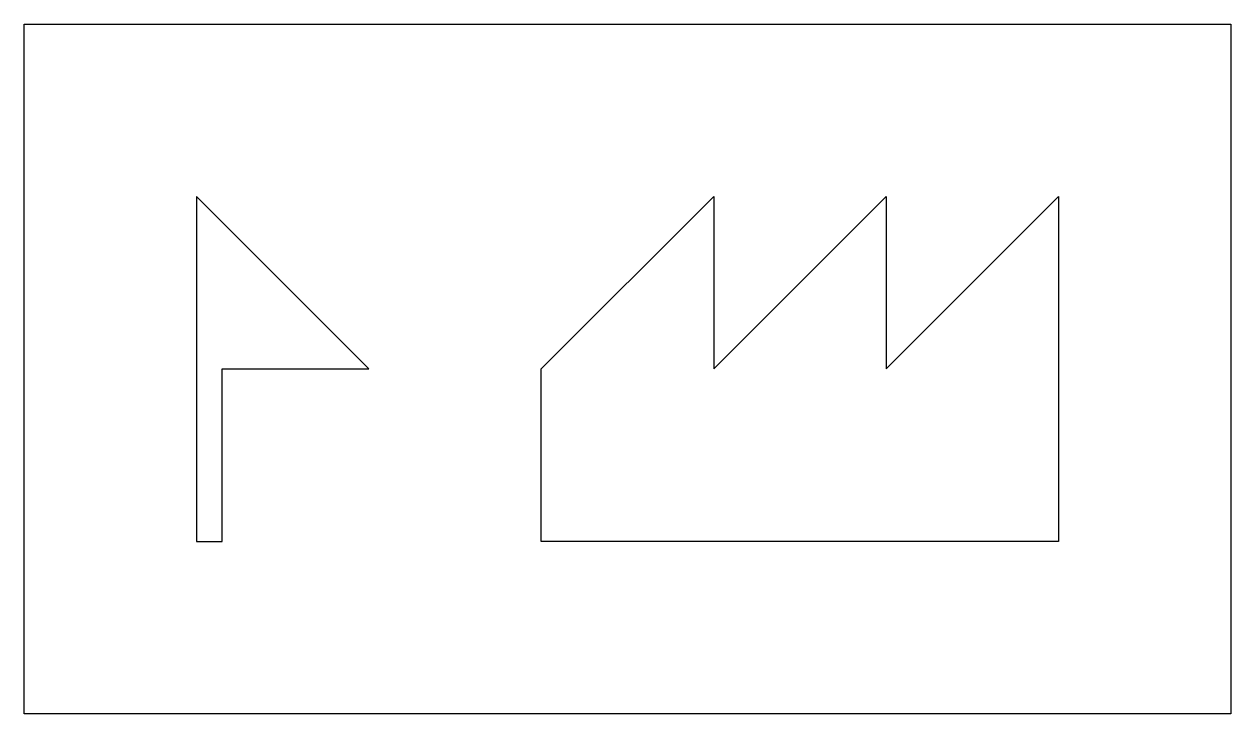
# Model space of a CAD drawing. Extents: x 21 to 36, y -44.7 to -36.1.
import ezdxf

# ---------------------------------------------------------------- set-up
doc = ezdxf.new("R2010")
doc.units = 0
doc.layers.add('EBENE_2', color=7, linetype='CONTINUOUS')
doc.layers.add('EBENE_3', color=7, linetype='CONTINUOUS')

# ---------------------------------------------------------------- blocks, each defined once
blk = doc.blocks.new('BLOCK_2')
at = {"layer": 'EBENE_3'}
for points in [[(23.186, -38.235), (23.186, -40.374), (23.186, -42.514), (23.505, -42.514), (23.505, -40.374), (25.326, -40.374), (23.186, -38.235)], [(27.465, -42.514), (27.465, -40.374), (29.605, -38.235), (29.605, -40.374), (31.744, -38.235), (31.744, -40.374), (33.884, -38.235), (33.884, -42.514), (27.465, -42.514)]]:
    blk.add_lwpolyline(points, dxfattribs=at)

msp = doc.modelspace()

# ---------------------------------------------------------------- linework, layer by layer
at = {"layer": 'EBENE_2', "color": 7}
msp.add_lwpolyline([(36.024, -44.653), (21.047, -44.653), (21.047, -36.095), (36.024, -36.095), (36.024, -44.653)], dxfattribs=at)

# ---------------------------------------------------------------- block references
at = {"layer": 'EBENE_3'}
msp.add_blockref('BLOCK_2', (0, 0), dxfattribs=at)

doc.saveas('drawing.dxf')
